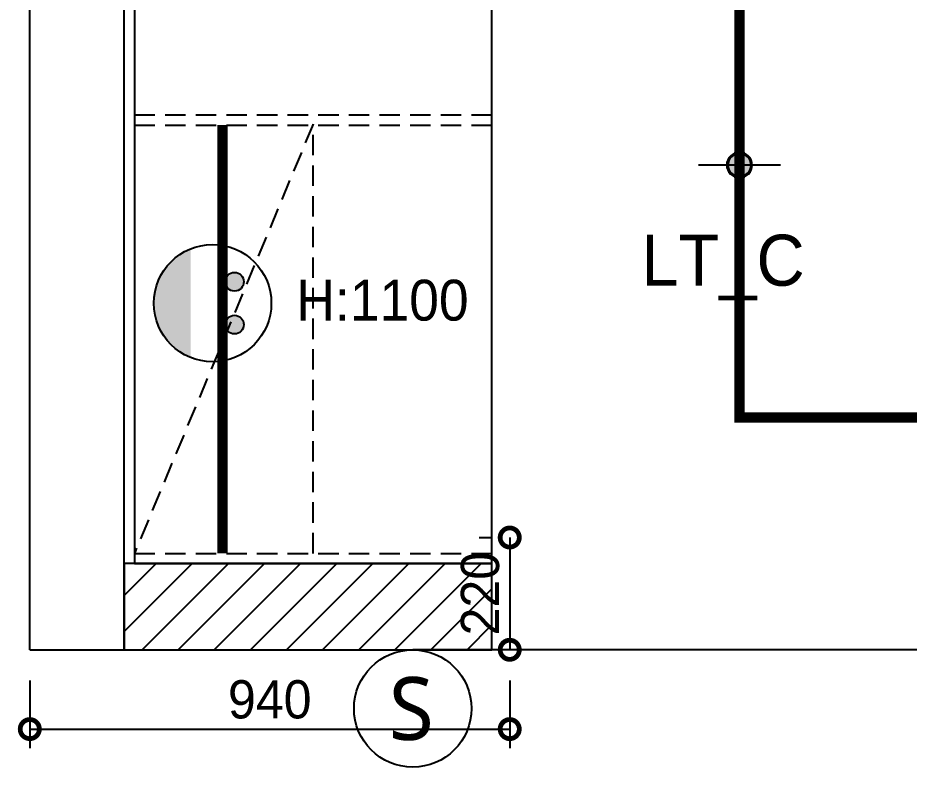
# Model space of a CAD drawing. Header units: inches. Extents: x -55157 to -7160, y -122257 to -52101.
# Drawn here: x -25721 to -23975, y -93421 to -91953 of the extents above; entities that cross this region are included whole.
import ezdxf

# ---------------------------------------------------------------- set-up
doc = ezdxf.new("R2010")
doc.units = ezdxf.units.IN
doc.header["$LTSCALE"] = 50
doc.header["$MEASUREMENT"] = 0
for name, pattern in [('DASHEDX2', [1.5, 1, -0.5]), ('DH-HID2', [1.2, 0.8, -0.4]), ('HID', [2.5, 1.5, -1]), ('HIDDEN', [0.375, 0.25, -0.125])]:
    doc.linetypes.add(name, pattern=pattern)
for name, color, linetype in [('0-ELC TEXT', 7, 'Continuous'), ('03-WAL NEW', 3, 'Continuous'), ('06-FUR', 6, 'Continuous'), ('06-LIGHT', 4, 'Continuous'), ('07-DIM WAL', 5, 'Continuous'), ('3.기호.계단선', 30, 'Continuous'), ('CEIL-LIGHT', 7, 'Continuous'), ('FU-FURM', 251, 'DH-HID2'), ('RC-LIGHT', 7, 'Continuous'), ('도면층2', 2, 'Continuous'), ('설비', 140, 'Continuous')]:
    doc.layers.add(name, color=color, linetype=linetype)
doc.styles.add('스타일1', font='HY울릉도M.TTF')
doc.styles.add('코레일둥고', font='Korail_Round_Gothic_Medium.ttf')
doc.dimstyles.new('30', dxfattribs={"dimscale": 30, "dimtxt": 2.5, "dimasz": 2.5, "dimexe": 1.25, "dimexo": 2, "dimtad": 1, "dimdec": 0, "dimtxsty": '스타일1', "dimblk": 'DOTSMALL', "dimcen": 2.5, "dimclrd": 1, "dimclre": 1, "dimclrt": 2, "dimadec": 0, "dimazin": 0, "dimtfac": 1, "dimtix": 1, "dimtmove": 0, "dimatfit": 3, "dimldrblk": 'DOTSMALL', "dimfxl": 1.25, "dimarcsym": 0})

# ---------------------------------------------------------------- blocks, each defined once
blk = doc.blocks.new('vudauseh')
at = {"layer": '도면층2'}
for p, q in [((-47197.7, -59085.2), (-47197.7, -54864.2)), ((-47012.7, -59085.2), (-47012.7, -54864.2)), ((-47197.7, -59085.2), (-47012.7, -59085.2))]:
    blk.add_line(p, q, dxfattribs=at)
blk = doc.blocks.new('ccjwsjdeh')
at = {"layer": '03-WAL NEW'}
h = blk.add_hatch(dxfattribs=at)
h.set_pattern_fill('_USER', color=256, scale=50, angle=45, pattern_type=0)
h.set_pattern_definition([(45, (21445, -16570.2), (-35.35534, 35.35534), [])])
h.paths.add_polyline_path([(-24792.7, -75435.4), (-25512.7, -75435.4), (-25512.7, -75604.4), (-24792.7, -75604.4)])
blk.add_lwpolyline([(-24792.7, -75435.4), (-25512.7, -75435.4), (-25512.7, -75604.4), (-24792.7, -75604.4)], close=True, dxfattribs=at)
at = {"layer": '06-FUR', "color": 8}
blk.add_lwpolyline([(-24792.7, -72175.4), (-25492.7, -72175.4), (-25492.7, -75435.4), (-24792.7, -75435.4)], close=True, dxfattribs=at)
at = {"layer": 'FU-FURM', "color": 8}
for p, q in [((-25492.7, -74556.3), (-24792.7, -74556.3)), ((-25492.7, -74576.3), (-24792.7, -74576.3)), ((-25492.7, -75415.4), (-24792.7, -75415.4))]:
    blk.add_line(p, q, dxfattribs=at)
blk.add_lwpolyline([(-25142.7, -75415.4), (-25142.7, -74574.2), (-25492.7, -75415.4)], dxfattribs=at)
blk.add_blockref('vudauseh', (21500, -16519.2))
blk = doc.blocks.new('1')
at = {"linetype": 'Continuous'}
h = blk.add_hatch(color=4, dxfattribs=at)
h.dxf.hatch_style = 1
edge = h.paths.add_edge_path()
edge.add_arc((11539653.5, -14273503.8), 37.5, 0, 360)
at = {"color": 1, "linetype": 'Continuous'}
for p, q in [((11539653.5, -14273637.1), (11539653.5, -14273370.5)), ((11539520.2, -14273503.8), (11539786.8, -14273503.8))]:
    blk.add_line(p, q, dxfattribs=at)
at = {"color": 4, "linetype": 'Continuous'}
for radius in [41.5, 37.5]:
    blk.add_circle((11539653.5, -14273503.8), radius, dxfattribs=at)
blk = doc.blocks.new('_DOTSMALL')
at = {"color": 0, "linetype": 'ByBlock', "const_width": 0.5}
blk.add_lwpolyline([(-0.0625, 0, 1), (0.0625, 0, 1)], format="xyb", close=True, dxfattribs=at)
blk = doc.blocks.new('*D379')
at = {"layer": '07-DIM WAL', "color": 1, "lineweight": -2, "transparency": 16777216}
for p, q in [((-24817.7, -92971.4), (-24795.2, -92971.4)), ((-24757.7, -92971.4), (-24757.7, -93191.4)), ((-24817.7, -93191.4), (-24795.2, -93191.4))]:
    blk.add_line(p, q, dxfattribs=at)
at = {"layer": 'Defpoints', "color": 0, "transparency": 16777216}
for p in [(-24757.7, -92971.4), (-24757.7, -93191.4), (-24757.7, -93191.4)]:
    blk.add_point(p, dxfattribs=at)
at = {"layer": '07-DIM WAL', "color": 1, "lineweight": -2, "transparency": 16777216, "xscale": 75, "yscale": 75, "zscale": 75}
for p, rotation in [((-24757.7, -92971.4), 90), ((-24757.7, -93191.4), 270)]:
    blk.add_blockref('_DOTSMALL', p, dxfattribs=dict(at, rotation=rotation))
at = {"layer": '07-DIM WAL', "color": 2, "transparency": 16777216, "insert": (-24815.4, -93081.4), "char_height": 75, "attachment_point": 5, "rotation": 90, "style": '스타일1'}
blk.add_mtext('220', dxfattribs=at)
blk = doc.blocks.new('*D380')
at = {"layer": '07-DIM WAL', "color": 1, "lineweight": -2, "transparency": 16777216}
for p, q in [((-25697.7, -93251.4), (-25697.7, -93384.3)), ((-24757.7, -93251.4), (-24757.7, -93384.3)), ((-25697.7, -93346.8), (-24757.7, -93346.8))]:
    blk.add_line(p, q, dxfattribs=at)
at = {"layer": 'Defpoints', "color": 0, "transparency": 16777216}
for p in [(-25697.7, -93191.4), (-24757.7, -93191.4), (-24757.7, -93346.8)]:
    blk.add_point(p, dxfattribs=at)
at = {"layer": '07-DIM WAL', "color": 1, "lineweight": -2, "transparency": 16777216, "xscale": 75, "yscale": 75, "zscale": 75, "rotation": 180}
blk.add_blockref('_DOTSMALL', (-25697.7, -93346.8), dxfattribs=at)
at = {"layer": '07-DIM WAL', "color": 1, "lineweight": -2, "transparency": 16777216, "xscale": 75, "yscale": 75, "zscale": 75}
blk.add_blockref('_DOTSMALL', (-24757.7, -93346.8), dxfattribs=at)
at = {"layer": '07-DIM WAL', "color": 2, "transparency": 16777216, "insert": (-25227.7, -93289), "char_height": 75, "attachment_point": 5, "style": '스타일1'}
blk.add_mtext('940', dxfattribs=at)
blk = doc.blocks.new('TLSTJF')
at = {"layer": '설비'}
h = blk.add_hatch(color=10, dxfattribs=at)
edge = h.paths.add_edge_path()
edge.add_arc((-17018, -98621.5), 18.3, 0, 360)
h = blk.add_hatch(color=10, dxfattribs=at)
edge = h.paths.add_edge_path()
edge.add_arc((-16934, -98621.5), 18.3, 0, 360)
h = blk.add_hatch(color=10, dxfattribs=at)
edge = h.paths.add_edge_path()
edge.add_line((-16869.4, -98707.5), (-17082.7, -98707.5))
edge.add_ellipse((-16976, -98664.4), major_axis=(81.3, 81.3), ratio=1, start_angle=156.9578, end_angle=293.0422)
at = {"layer": '설비', "color": 10}
for centre, radius in [((-16976, -98664.4), 115), ((-17018, -98621.5), 18.3), ((-16934, -98621.5), 18.3)]:
    blk.add_circle(centre, radius, dxfattribs=at)

msp = doc.modelspace()

# ---------------------------------------------------------------- linework, layer by layer
at = {"layer": '06-LIGHT'}
msp.add_line((-22842.686, -93191.45), (-24947.686, -93191.45), dxfattribs=at)
at = {"layer": '06-LIGHT', "color": 10, "linetype": 'HID', "const_width": 20}
msp.add_lwpolyline([(-25320.162, -93002.45), (-25320.162, -92163.334)], dxfattribs=at)
at = {"layer": '3.기호.계단선', "linetype": 'HID', "const_width": 20}
msp.add_lwpolyline([(-24307.686, -91913.338), (-24307.686, -92736.383), (-19222.688, -92736.383)], dxfattribs=at)
at = {"layer": '설비', "color": 240, "true_color": 0xed1f24}
msp.add_circle((-24947.686, -93306.45), 115, dxfattribs=at)

# ---------------------------------------------------------------- block references
at = {"layer": 'CEIL-LIGHT', "color": 10, "linetype": 'HIDDEN', "ltscale": 5}
msp.add_blockref('ccjwsjdeh', (0, -17587.01), dxfattribs=at)
at = {"layer": 'RC-LIGHT', "xscale": -0.6024096385271789, "yscale": 0.6024096385271789, "zscale": 0.6024096385271789, "rotation": 90}
msp.add_blockref('1', (-8622803.944, 6859357.043), dxfattribs=at)
at = {"layer": '설비', "rotation": 270.0000000000001}
msp.add_blockref('TLSTJF', (73324.764, -109488.168), dxfattribs=at)

# ---------------------------------------------------------------- texts
at = {"layer": '0-ELC TEXT', "color": 7, "linetype": 'DASHEDX2', "style": '코레일둥고'}
msp.add_text('H:1100', height=80, dxfattribs=at).set_placement((-25175.617, -92546.291))
at = {"layer": '3.기호.계단선', "style": '코레일둥고'}
msp.add_text('LT_C', height=100, dxfattribs=at).set_placement((-24499.862, -92477.969))
at = {"layer": '설비', "color": 240, "true_color": 0xed1f24, "insert": (-24906.496, -93244.81), "char_height": 123.21429, "width": 196.45435, "attachment_point": 3, "style": '코레일둥고'}
msp.add_mtext('{\\fMalgun Gothic|b0|i0|c129|p50;S}', dxfattribs=at)

# ---------------------------------------------------------------- dimensions: what is measured, and where the dimension line sits
at = {"layer": '07-DIM WAL'}
dim = msp.add_linear_dim(base=(-24757.686, -93191.45), p1=(-24757.686, -92971.45), p2=(-24757.686, -93191.45), angle=90, dimstyle='30', dxfattribs=at)
dim.commit()
dim.dimension.update_dxf_attribs({"geometry": '*D379', "text_midpoint": (-24815.434, -93081.45)})
dim = msp.add_linear_dim(base=(-24757.686, -93346.825), p1=(-25697.686, -93191.45), p2=(-24757.686, -93191.45), dimstyle='30', dxfattribs=at)
dim.commit()
dim.dimension.update_dxf_attribs({"geometry": '*D380', "text_midpoint": (-25227.686, -93289.027)})

doc.saveas('drawing.dxf')
